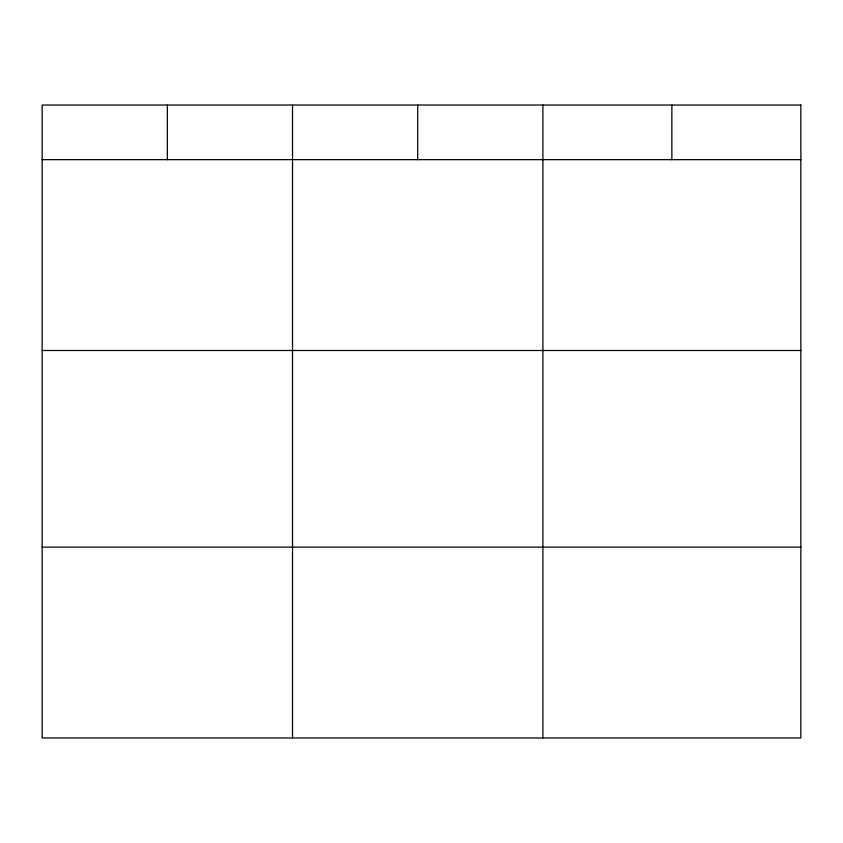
<?xml version="1.0" encoding="UTF-8"?>
<svg xmlns="http://www.w3.org/2000/svg" width="843" height="843" viewBox="0 0 843 843"><rect width="100%" height="100%" fill="white"/><g stroke="black" fill="none" stroke-linecap="round" stroke-linejoin="round"><path stroke-width="1.26" d="M42.15 159.654L800.85 159.654M42.15 350.488L800.85 350.488M42.15 547.118L800.85 547.118M671.871 105.038L671.871 159.654M542.892 105.038L542.892 737.962M417.706 105.038L417.706 159.654M292.521 105.038L292.521 737.962M167.335 105.038L167.335 159.654M800.85 105.038L42.15 105.038L42.15 737.962L800.85 737.962L800.85 105.038"/></g></svg>
